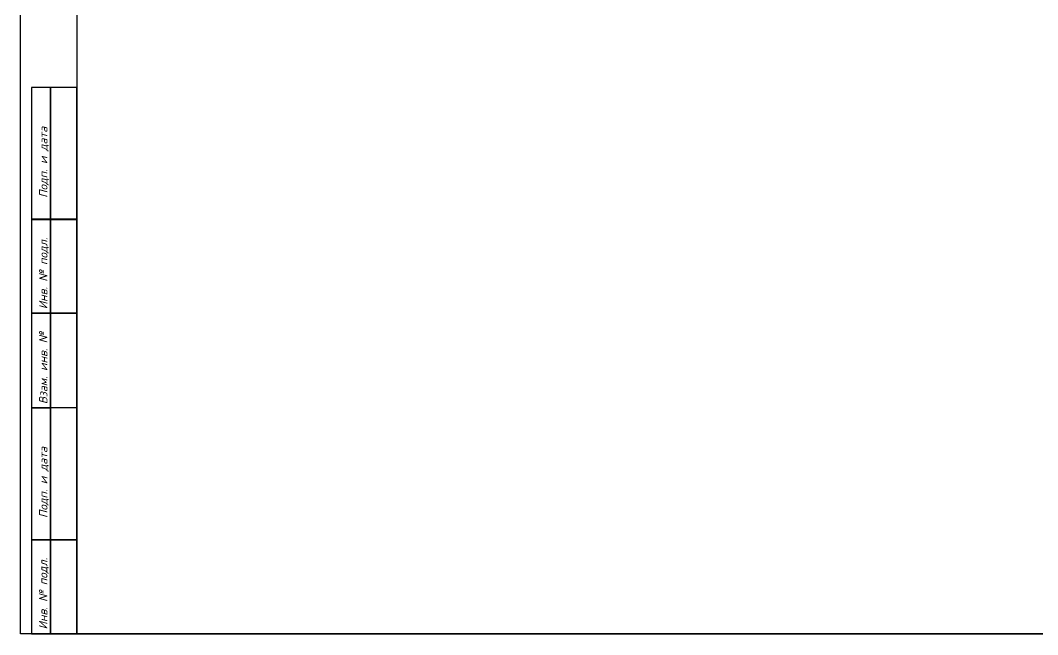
# Model space of a CAD drawing. Header units: inches. Extents: x 5 to 589, y -420 to -5.
# Drawn here: x 5 to 274.9, y -415.2 to -252.1 of the extents above; entities that cross this region are included whole.
import ezdxf

# ---------------------------------------------------------------- set-up
doc = ezdxf.new("R2010")
doc.units = ezdxf.units.IN
doc.header["$MEASUREMENT"] = 0
doc.styles.add('ISOCPEUR1', font='isocpeui.ttf', dxfattribs={"height": 4.7625})
doc.styles.add('Times New Roman0', font='times.ttf', dxfattribs={"height": 0.529167})

msp = doc.modelspace()

# ---------------------------------------------------------------- linework, layer by layer
at = {"color": 18, "true_color": 0x000000}
for p, q in [((5, -415), (5, -5)), ((20, -5), (20, -415)), ((13, -269.95), (8, -269.95)), ((8, -269.95), (8, -304.95)), ((13, -304.95), (13, -269.95)), ((20, -269.95), (13, -269.95)), ((13, -269.95), (13, -304.95)), ((20, -304.95), (20, -269.95)), ((13, -304.85), (8, -304.85)), ((8, -304.85), (8, -329.85)), ((8, -304.95), (13, -304.95)), ((20, -304.85), (13, -304.85)), ((13, -304.85), (13, -329.85)), ((13, -329.85), (13, -304.85)), ((13, -304.95), (20, -304.95)), ((20, -329.85), (20, -304.85)), ((8, -329.85), (13, -329.85)), ((13, -329.88), (8, -329.88)), ((8, -329.88), (8, -355)), ((13, -329.85), (20, -329.85)), ((13, -355), (13, -329.88)), ((20, -329.88), (13, -329.88)), ((13, -329.88), (13, -354.88)), ((20, -354.88), (20, -329.88)), ((13, -355), (8, -355)), ((8, -355), (8, -390)), ((8, -355), (13, -355)), ((13, -354.88), (20, -354.88)), ((20, -355), (13, -355)), ((13, -355), (13, -390)), ((13, -390), (13, -355)), ((20, -390), (20, -355)), ((13, -390), (8, -390)), ((8, -390), (8, -415)), ((8, -390), (13, -390)), ((20, -390), (13, -390)), ((13, -390), (13, -415)), ((13, -415), (13, -390)), ((13, -390), (20, -390)), ((20, -415), (20, -390)), ((589, -415), (5, -415)), ((8, -415), (13, -415)), ((13, -415), (20, -415)), ((20, -415), (589, -415))]:
    msp.add_line(p, q, dxfattribs=at)
at = {"color": 7, "true_color": 0xffffff}
for p, q in [((20, -5), (20, -415)), ((13, -269.95), (8, -269.95)), ((8, -269.95), (8, -304.95)), ((13, -304.95), (13, -269.95)), ((20, -269.95), (13, -269.95)), ((13, -269.95), (13, -304.95)), ((20, -304.95), (20, -269.95)), ((13, -304.85), (8, -304.85)), ((8, -304.85), (8, -329.85)), ((8, -304.95), (13, -304.95)), ((20, -304.85), (13, -304.85)), ((13, -304.85), (13, -329.85)), ((13, -329.85), (13, -304.85)), ((13, -304.95), (20, -304.95)), ((20, -329.85), (20, -304.85)), ((8, -329.85), (13, -329.85)), ((13, -329.88), (8, -329.88)), ((8, -329.88), (8, -355)), ((13, -329.85), (20, -329.85)), ((13, -355), (13, -329.88)), ((20, -329.88), (13, -329.88)), ((13, -329.88), (13, -354.88)), ((20, -354.88), (20, -329.88)), ((13, -355), (8, -355)), ((8, -355), (8, -390)), ((8, -355), (13, -355)), ((13, -354.88), (20, -354.88)), ((20, -355), (13, -355)), ((13, -355), (13, -390)), ((13, -390), (13, -355)), ((20, -390), (20, -355)), ((13, -390), (8, -390)), ((8, -390), (8, -415)), ((8, -390), (13, -390)), ((20, -390), (13, -390)), ((13, -390), (13, -415)), ((13, -415), (13, -390)), ((13, -390), (20, -390)), ((20, -415), (20, -390)), ((8, -415), (13, -415)), ((13, -415), (20, -415)), ((20, -415), (589, -415))]:
    msp.add_line(p, q, dxfattribs=at)

# ---------------------------------------------------------------- texts
at = {"color": 18, "true_color": 0x000000, "style": 'ISOCPEUR1'}
for s, p in [('Подп. и дата', (12.2, -299.23)), ('Инв. № подл.', (12.2, -328.8)), ('Взам. инв. №', (12.2, -354.01)), ('Подп. и дата', (12.2, -384.23)), ('Инв. № подл.', (12.17, -413.8))]:
    msp.add_text(s, height=2.2281, rotation=90, dxfattribs=at).set_placement(p)
at = {"color": 154, "true_color": 0x005baa, "style": 'Times New Roman0'}
msp.add_text('ALTIUM GOSTBOM2.0 KEV', height=0.3164, dxfattribs=at).set_placement((8.14, -415.19))

doc.saveas('drawing.dxf')
